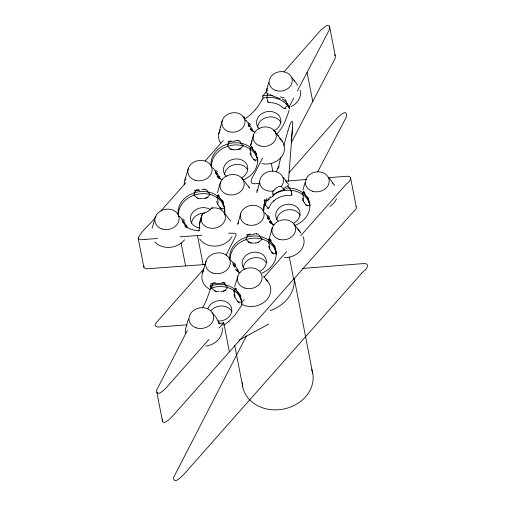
<?xml version="1.0" encoding="UTF-8"?>
<svg xmlns="http://www.w3.org/2000/svg" width="506" height="506" viewBox="0 0 506 506"><rect width="100%" height="100%" fill="white"/><g stroke="black" fill="none" stroke-linecap="round" stroke-linejoin="round"><path stroke-width="0.76" d="M205.328 264.48L151.338 268.465A25.319 21.069 -11 0 0 150.023 268.604L147.385 268.831A6.35 5.288 -11 0 1 146.057 268.692L144.552 268.148L143.837 267.219L138.182 238.117C142.053 229.876 150.782 224.202 155.873 216.638M143.837 267.219L144.058 265.985M302.291 195.044L302.322 194.298L302.183 194.873M292.493 128.379L292.658 125.52A32.858 10.038 -72.2 0 0 292.677 124.786C293.138 118.322 290.412 122.338 289.603 125.671M288.433 181.319L292.531 127.816M292.449 128.948L292.398 129.523A91.188 27.862 -72.2 0 1 292.12 132.534L291.184 140.548M273.057 193.393L272.74 196.524A15.142 12.593 -11 0 1 284.347 189.883L285.359 189.174M250.034 149.732L250.166 149.169L250.135 150.807M280.836 157.271L278.3 167.771A15.604 12.979 -11 0 1 277.294 168.239M266.39 91.308L268.705 82.402M268.629 242.88L268.775 242.317L268.73 243.911M220.376 127.518L222.254 120.567M253.512 134.805L250.679 145.469M266.814 89.619L267.136 88.341M218.782 133.761L220.673 126.361M256.839 192.647L259.679 182.034M250.66 145.538L251.931 140.605M283.815 145.481L288.066 130.327M302.936 190.174L304.979 182.786M237.656 224.417L240.73 213.418M233.93 291.45L234.107 290.805L234.05 292.462M198.618 231.179L199.421 228.491A22.662 22.492 79.6 0 1 199.408 224.955L201.103 218.965M152.066 228.377L154.387 220.281M184.842 180.332L188.245 168.625M217.397 192.837L220.331 182.805M268.066 93.11L266.864 97.55L267.389 97.513M272.272 227.896L268.882 240.034A17.957 14.94 -11 0 1 269.318 238.724M202.508 272.955L206.018 261.279M234.62 286.953L237.845 276.27M186.733 324.827L188.498 318.957M227.415 146.386L228.073 144.444M211.179 284.17L210.167 286.143L210.458 288.711M287.155 185.898L288.015 185.892L287.775 186.486M210.173 289.59L208.352 294.954A35.534 10.809 -72.4 0 1 206.726 299.242M245.998 239.635L246.688 237.681M193.849 195.259L194.424 193.615M289.135 110.352L287.8 114.274A46.419 14.181 -72.2 0 1 287.332 115.564L285.523 120.219A23.276 7.116 -72.2 0 1 281.361 128.315L280.938 128.929A33.118 10.12 -72.2 0 1 279.584 130.814L279.255 131.244A45.818 13.997 -72.2 0 1 278.426 132.275L276.649 134.305M211.344 288.04L211.938 286.409M250.179 149.017L251.102 146.923M302.36 194.171L303.328 192.141M268.838 242.051L269.704 240.224M216.72 197.429L218.004 195.019A35.534 9.715 68.2 0 1 218.162 194.848A23.377 19.449 -11 0 1 219.402 196.031M234.12 290.615L235.031 288.793M229.028 142.167L229.496 141.244A23.377 19.449 -11 0 1 231.261 140.915M195.411 191.281L196.075 190.022A23.377 19.449 -11 0 1 199.098 189.484M247.681 235.391L248.174 234.468A23.377 19.449 -11 0 1 250.672 234.038M212.963 284.087L213.64 282.841A23.377 19.449 -11 0 1 215.335 282.538M187.372 330.424L156.727 389.974A6.47 5.383 -11 0 0 156.708 391.574L162.483 421.169L163.59 422.447L165 422.314L168.625 420.012L172.654 416.071L350.392 214.993A48.943 40.72 -11 0 1 352.587 212.672C354.055 210.958 357.622 208.851 356.009 206.258M226.106 255.163L236.036 235.454L235.935 234.114L234.733 233.279L229.515 233.146A33.01 27.463 -11 0 1 228.642 233.234M246.511 335.807L173.703 477.278A6.47 5.383 -11 0 0 173.678 478.878L174.532 480.472L176.316 480.517L178.997 478.954L183.273 475.039L361.708 273.202M262.532 158.163L255.878 170.996C253.12 176.645 245.726 185.885 258.028 183.349A41.296 34.357 -11 0 1 259.464 183.204M275.504 133.154L275.783 132.616A23.377 19.449 -11 0 1 275.302 132.8M267.51 90.53L262.671 95.995L263.095 98.158A23.377 19.449 -11 0 1 289.584 108.98L289.166 106.81L293.765 97.949M297.345 91.036L329.014 30.411L329.729 27.722L329.197 25.8L327.901 25.3L326.478 25.711L321.152 29.727L283.942 71.966M276.124 171.964L279.027 166.366M291.228 142.844L335.111 58.494L335.358 56.274L329.602 26.647M317.648 171.932L345.984 117.721L346.699 115.026L345.851 112.819L344.871 112.61L342.651 113.42L338.122 117.031L289.015 172.717M263.095 98.158L262.064 99.903M210.585 288.312A23.377 19.449 -11 0 1 241.957 304.467L241.558 305.434M241.356 305.776L235.043 315.042L228.737 321.5M255.34 109.701L250.438 114.754L244.91 118.872M160.978 210.875L185.911 182.71M205.177 160.946L223.31 140.459M243.323 117.854L244.139 116.937L244.48 118.695M204.013 268.737L156.835 322.044L155.374 324.194L155.152 325.421L155.867 326.351L157.372 326.901A6.35 5.288 -11 0 0 158.694 327.034L161.338 326.806A25.319 21.069 -11 0 1 162.647 326.667L186.79 324.896M208.959 339.381L165.563 388.513L162.028 391.65L159.346 393.213L157.929 393.345L156.828 392.061M219.009 328.04L223.696 322.746M241.957 304.757L241.539 302.594L244.227 299.552M263.879 277.358L286.649 251.646M300.716 235.758L344.731 185.892A48.943 40.72 -11 0 1 346.926 183.57C350.063 182.078 352.903 175.974 347.483 176.252A10.044 8.355 -11 0 0 346.749 176.246L328.192 177.758M273.525 201.135L274.227 200.515M238.889 340.304L268.597 324.087M202.786 198.51L205.468 198.232L207.466 197.036A16.559 15.99 62.4 0 0 210.003 194.437M220.635 291.45L223.064 291.254L224.556 290.476A16.3 15.673 64.7 0 0 227.643 287.541M272.57 196.606L269.97 197.795M255.264 242.994L257.307 242.754L259.559 241.413A16.394 15.806 63.2 0 0 261.912 239.028M237.251 149.719A10.126 9.696 27.2 0 0 237.662 149.675L241.21 147.714A16.47 15.895 62.5 0 0 243.063 145.76M203.76 213.216L205.208 212.691A15.142 12.593 -11 0 0 211.23 208.466M237.244 149.687L233.721 149.814M145.677 239.363L157.53 238.503M285.51 181.148L306.491 179.485M302.487 268.458L363.719 263.55A10.044 8.355 -11 0 1 364.459 263.563C369.873 263.284 367.033 269.382 363.903 270.881A48.943 40.72 -11 0 0 361.708 273.202M180.136 236.827L201.862 235.214M201.945 198.548L198.839 198.51A18.33 15.25 -11 0 1 197.378 198.295M255.138 242.994L254.822 243.013M253.987 243.044L252.235 243.07A10.322 9.924 8.5 0 1 251.767 243.019L251.115 242.969A17.957 14.94 -11 0 1 248.269 242.431M200.11 228.478L199.421 228.491M218.826 291.494L216.151 291.374A18.646 15.515 -11 0 1 214.708 291.121M233.196 149.789L232.747 149.732A17.476 14.535 -11 0 1 229.945 149.251M268.863 102.503L267.927 102.016A17.476 14.535 -11 0 1 267.427 101.213M280.166 98.746L276.826 97.626M232.747 149.732L229.218 147.916M251.115 242.969L248.048 241.362M198.839 198.51L196.486 197.346M216.151 291.374L214.19 290.355M273.335 96.235L269.926 94.527M178.877 216.043L180.149 217.049A12.72 8.558 88.6 0 1 182.792 220.787L185.588 226.884M284.347 189.883L282.626 187.922A55.47 34.269 -46.7 0 0 281.165 186.543L280.141 186.297L278.566 186.739A15.142 12.593 -11 0 0 275.017 188.801M244.999 119.732L246.093 120.611M211.932 312.797L215.366 316.326L219.87 323.834M264.461 212.646L265.53 213.608M212.412 167.657L213.14 168.277A12.726 8.539 88.7 0 1 215.784 172.034L216.562 174.254A23.377 19.449 -11 0 1 215.322 173.052M230.622 260.223L231.729 261.216A12.916 8.488 89.5 0 1 234.057 264.821L234.86 267.149A23.377 19.449 -11 0 1 234.031 266.339M334.536 54.616L335.263 55.755M223.646 204.152L223.102 201.97L221.457 200.167M252.646 147.562A23.377 19.449 -11 0 0 251.457 146.373L252.089 147.923A12.131 4.731 40.9 0 0 254.562 151.673L256.194 153.407L256.612 155.114M305.681 204.563L305.782 204.664A17.957 14.94 -11 0 0 307.256 205.955M308.995 200.926L308.464 198.757L306.56 196.606A12.429 4.769 41.2 0 1 304.296 193.21L303.682 191.647A23.377 19.449 -11 0 1 304.89 192.843M275.409 248.901L274.885 246.732L273.006 244.6A12.429 4.782 41.4 0 1 270.742 241.185M212.545 208.206L212.299 207.947L213.045 207.871A12.22 10.164 -11 0 1 225.29 218.782A12.22 10.164 -11 0 1 209.75 228.073A12.22 10.164 -11 0 1 202.299 214.304L200.566 219.326L200.692 221.033M272.051 252.475L272.253 252.671A17.957 14.94 -11 0 0 273.676 253.93M240.173 295.251L238.547 293.347A12.916 4.896 42.2 0 1 236.213 289.761L235.549 288.104A23.377 19.449 -11 0 1 236.378 288.913M220.293 207.839L220.565 208.111A18.33 15.25 -11 0 0 222.02 209.326M207.504 191.028L206.182 189.541A23.377 19.449 -11 0 0 204.354 189.352M237.554 301.291L237.782 301.538A18.646 15.515 -11 0 0 239.319 302.866M225.145 284.087L223.81 282.576A23.377 19.449 -11 0 0 222.197 282.361M240.401 142.047L239.382 140.877A23.377 19.449 -11 0 0 237.504 140.668M259.458 235.606L258.168 234.12A23.377 19.449 -11 0 0 256.251 233.898M242.121 178.435L249.648 187.998A18.33 15.25 -11 0 0 248.699 186.973M225.183 214.076L230.572 220.97M263.784 276.434L267.782 281.5M293.619 223.62L300.589 232.659M329.02 177.967L332.739 182.799M283.278 177.315L286.997 182.147M274.29 130.643L282.323 141.357M300.918 233.102L297.294 228.314M292.101 77.715L297.718 85.261M293.929 80.144L294.694 81.156M277.902 135.399L278.667 136.411M333.606 183.95L334.744 185.468M220.059 207.555L217.688 204.127M183.697 221.729L183.393 221.35A18.33 15.25 -11 0 0 181.939 220.142M268.901 218.175L268.686 217.896A17.957 14.94 -11 0 0 267.263 216.638M305.371 204.177L304.353 202.691M216.713 172.982L216.416 172.609A18.33 15.25 -11 0 0 215.708 171.983M271.792 252.146L269.723 249.053M186.328 225.493L183.937 222.077M219.332 176.758L216.954 173.337M208.972 192.925L210.066 194.487M260.666 237.194L261.975 239.079M226.625 286.016L227.725 287.604M241.83 143.925L243.108 145.798M237.32 300.981L234.917 297.294M271.248 221.679L269.179 218.573M235.138 265.694L234.835 265.289A18.646 15.515 -11 0 0 233.348 264.005M237.788 269.768L235.385 266.074M304.308 202.621L303.29 201.091M288.015 185.892L290.887 190.319L291.178 191.502M186.625 225.929L186.72 226.112A18.33 15.25 -11 0 1 187.302 227.852M219.623 177.195L219.724 177.378A18.33 15.25 -11 0 1 220.211 178.814M238.048 270.16L238.181 270.425A18.646 15.515 -11 0 1 238.75 272.525M271.583 222.204L271.64 222.311A17.957 14.94 -11 0 1 272.31 224.544M216.865 174.836L218.529 178.061M235.916 269.236L236.808 270.995M269.426 221.059L270.577 223.355M218.845 196.391L218.162 194.835M250.128 128.062L251.223 130.289M217.371 203.589L217.257 203.342A18.33 15.25 -11 0 1 216.625 201.331M234.645 296.807L234.487 296.446A18.646 15.515 -11 0 1 233.917 294.347M270.78 241.198L270.128 239.61A23.377 19.449 -11 0 1 271.33 240.812M138.182 238.117L138.897 239.041L140.402 239.591A6.35 5.288 -11 0 0 141.724 239.73L144.362 239.502A25.319 21.069 -11 0 1 145.677 239.363M302.93 200.446L302.866 200.3A17.957 14.94 -11 0 1 302.183 198.048M269.363 248.408L269.3 248.256A17.957 14.94 -11 0 1 268.635 246.03M267.914 101.965L267.68 101.232A26.053 25.838 49 0 1 266.915 97.544M287.693 105.786L285.726 100.087A23.377 19.449 -11 0 0 284.903 99.246M162.483 421.169L162.363 420.676A6.47 5.383 -11 0 1 162.388 419.076M240.824 297.604L240.306 295.396A23.377 19.449 -11 0 0 239.743 293.935M257.193 157.708L257.693 160.181M309.476 203.108L309.893 205.208M224.234 206.79L224.651 208.87M275.89 251.09L276.384 253.588M350.468 177.296L356.129 206.397M307.072 72.282L312.733 101.383M275.783 132.616L275.909 133.293M294.277 278.521L312.683 373.2M271.292 163.387L272.778 171.047M289.331 257.023L293.651 279.236M241.381 300.267L241.628 301.551M234.746 345.642L242.747 386.774M229.351 351.847L223.741 322.689A23.377 19.449 -11 0 1 218.693 323.524M218.333 321.677L218.624 323.182M197.473 235.537L203.134 264.638M181.11 242.969L185.575 265.941M264.809 205.234L264.67 199.244M255.113 132.211A23.377 19.449 -11 0 1 250.261 129.119M244.303 118.663A23.377 19.449 -11 0 1 244.139 116.937M262.671 95.995A23.377 19.449 -11 0 1 272.671 95.526M282.184 98.942A23.377 19.449 -11 0 1 289.166 106.81M210.167 286.143A23.377 19.449 -11 0 1 241.539 302.594M276.795 219.882A12.245 10.19 -11 0 1 286.991 209.92A12.245 10.19 -11 0 1 300.185 215.328M263.734 211.521A23.377 19.449 -11 0 1 270.527 196.967M273.392 194.753A23.377 19.449 -11 0 1 310.001 205.79M277.807 220.831A12.245 10.19 -11 0 1 281.393 206.201A12.245 10.19 -11 0 1 298.401 208.712A12.245 10.19 -11 0 1 293.663 223.171M286.156 188.131A23.377 19.449 -11 0 1 309.311 202.337A23.377 19.449 -11 0 1 295.485 225.202M274.176 224.936A23.377 19.449 -11 0 1 269.293 221.761M263.443 211.103A23.377 19.449 -11 0 1 266.883 198.39M191.502 223.279A12.245 10.19 -11 0 1 204.532 213.045M178.504 216.081A23.377 19.449 -11 0 1 202.349 193.627A23.377 19.449 -11 0 1 224.715 214.506M199.44 227.959A12.245 10.19 -11 0 1 191.692 213.937A12.245 10.19 -11 0 1 210.098 209.376M178.15 214.493A23.377 19.449 -11 0 1 201.938 191.464A23.377 19.449 -11 0 1 224.19 212.944M199.573 230.66A23.377 19.449 -11 0 1 185.107 226.062M224.537 174.583A12.245 10.19 -11 0 1 234.139 164.754A12.245 10.19 -11 0 1 247.402 169.137M211.483 166.221A23.377 19.449 -11 0 1 233.279 145.089A23.377 19.449 -11 0 1 257.832 161.085M226.308 176.328A12.245 10.19 -11 0 1 228.446 161.338A12.245 10.19 -11 0 1 245.929 163.122A12.245 10.19 -11 0 1 241.406 177.872M211.388 166.993A23.377 19.449 -11 0 1 228.68 143.71A23.377 19.449 -11 0 1 256.371 154.937A23.377 19.449 -11 0 1 243.228 179.902M221.919 179.636A23.377 19.449 -11 0 1 217.036 176.467M257.605 127.101A12.245 10.19 -11 0 1 267.8 117.139A12.245 10.19 -11 0 1 280.994 122.547M259.376 128.84A12.245 10.19 -11 0 1 261.842 113.635A12.245 10.19 -11 0 1 279.407 116.203A12.245 10.19 -11 0 1 273.373 130.89M262.026 99.884A37.204 15.18 -58.9 0 1 255.435 109.72M243.196 267.813A12.245 10.19 -11 0 1 252.798 257.978A12.245 10.19 -11 0 1 266.061 262.361M230.141 259.445A23.377 19.449 -11 0 1 251.937 238.32A23.377 19.449 -11 0 1 276.491 254.316M244.967 269.553A12.245 10.19 -11 0 1 247.105 254.562A12.245 10.19 -11 0 1 264.587 256.352A12.245 10.19 -11 0 1 260.065 271.096M229.85 259.028A23.377 19.449 -11 0 1 248.275 236.707A23.377 19.449 -11 0 1 275.175 248.541A23.377 19.449 -11 0 1 261.887 273.126M239.907 272.532A23.377 19.449 -11 0 1 235.695 269.692M211.091 310.494A12.245 10.19 -11 0 1 231.919 311.664M222.88 325.156A23.377 19.449 -11 0 0 224.164 324.858A48.178 19.658 -58.9 0 0 228.737 321.525M207.858 308.856A12.245 10.19 -11 0 1 222.393 300.684A12.245 10.19 -11 0 1 231.558 312.139A12.245 10.19 -11 0 1 217.612 321.044M206.707 299.444A24.636 7.495 -72.4 0 1 202.381 307.907M222.204 327.743A18.646 15.515 -11 0 1 205.79 346.148M185.367 333.498A18.646 15.515 -11 0 1 186.822 325.478M300.203 90.207A17.476 14.535 -11 0 1 291.203 106.608M286.105 108.347A17.476 14.535 -11 0 1 284.593 108.594L283.929 108.493A3.599 2.872 -83.6 0 1 283.645 108.335L283.246 107.961A19.279 16.04 -11 0 0 269.654 102.585L269.369 102.573A4.491 4.383 33.8 0 1 268.869 102.484M266.036 92.699A17.476 14.535 -11 0 1 266.909 89.91M287.471 105.457A25.825 20.246 -76.9 0 1 284.448 108.284M267.984 94.736A18.924 6.717 1.3 0 1 266.966 93.129M276.953 97.569A11.132 1.638 18.7 0 1 273.626 96.254M284.296 98.025A17.432 4.529 18.6 0 1 280.185 96.886M248.18 125.349A23.377 19.449 -11 0 0 249.369 126.538L248.617 124.356A12.131 8.178 -89.9 0 0 246.099 120.592M232.052 236.625A18.33 15.25 -11 0 1 216.037 246.08A18.33 15.25 -11 0 1 199.68 238.984M211.223 208.364A1.739 0.639 -64.3 0 1 212.242 208.036M202.362 214.291A1.739 0.797 -19.7 0 1 203.779 213.304M199.358 224.955A21.878 21.853 -0.7 0 1 200.521 219.313M273.455 190.945A11.967 9.956 -11 0 1 259.742 180.8A11.967 9.956 -11 0 1 275.878 171.578A11.967 9.956 -11 0 1 281.178 186.531M291.861 193.88A17.957 14.94 -11 0 1 291.734 194.924L291.02 195.436A2.574 2.511 62.1 0 1 290.653 195.461L290.583 195.455A19.279 16.04 -11 0 0 269.028 207.745L268.99 207.852A2.486 1.948 62.9 0 1 268.775 208.181L268.167 208.402A17.957 14.94 -11 0 1 266.902 208.055M256.808 190.996A17.957 14.94 -11 0 1 257.339 189.56M286.453 182.35A17.957 14.94 -11 0 1 288.825 184.576M268.414 208.004A28.026 22.934 57.4 0 1 265.131 204.886M273.79 190.907A2.536 1.12 -55 0 1 275.049 189.2M272.702 193.475A55.47 37.027 -31.4 0 1 273.063 191.015M291.279 191.477A28.279 27.969 65 0 1 291.829 194.918M286.345 186.531A21.562 7.122 -10.9 0 1 283.113 188.928M269.54 199.554A22.087 12.011 -47.8 0 1 263.993 200.502M184.551 239.781A18.33 15.25 -11 0 1 154.747 241.95M185.31 225.575A14.857 5.857 38.6 0 1 186.006 227.479M182.761 218.984A13.864 8.064 41.3 0 1 184.488 220.629M183.874 221.717A7.818 3.808 40.6 0 1 184.121 222.077M186.056 225.455A6.673 2.587 35.4 0 1 186.366 225.872M183.57 222.988A23.377 19.449 -11 0 1 182.324 221.799M222.501 200.528A23.377 19.449 -11 0 1 223.102 201.97M336.503 198.839A17.957 14.94 -11 0 1 329.817 206.372M332.195 183.001A17.957 14.94 -11 0 1 333.454 184.064M303.682 199.921A14.263 9.88 -89.4 0 1 303.246 195.088M309.976 205.082A13.738 9.323 -72.5 0 1 305.738 204.981M305.58 204.601A7.185 4.952 -80.6 0 1 305.301 204.279M303.423 200.926A6.559 4.662 88.1 0 1 303.088 200.3M303.379 192.261A40.841 10.708 69.2 0 1 303.72 191.736M267.345 218.105A23.377 19.449 -11 0 0 268.547 219.307L267.769 217.087A12.429 8.305 89.7 0 0 265.536 213.589M307.661 196.853A23.377 19.449 -11 0 1 308.464 198.757M308.363 200.408A66.02 21.341 63.8 0 1 308.85 202.564M225.91 290.526A18.646 15.515 -11 0 1 223.317 291.184M210.502 289.704A18.646 15.515 -11 0 1 203.538 270.47M233.772 262.601A14.674 8.691 42.4 0 1 235.853 264.594M235.322 265.688A7.938 3.985 41.9 0 1 235.568 266.08M237.542 269.723A7.324 2.903 36.2 0 1 237.807 270.103M237.453 270.103A13.637 5.56 39.3 0 1 237.852 271.728M232.868 263.974A41.903 1.373 61.8 0 1 233.81 265.802M274.309 245.302A23.377 19.449 -11 0 1 274.885 246.732M225.113 282.93A13.51 1.809 -3.4 0 1 210.85 283.411M224.784 284.214A65.318 43.118 -0.6 0 1 226.29 286.124M214.285 290.223A16.938 16.534 12.6 0 1 211.457 287.933M211.818 286.377A63.022 40.961 10.2 0 1 212.773 284.03M265.827 279.514A18.646 15.515 -11 0 1 266.687 299.875A18.646 15.515 -11 0 1 242.791 304.903M235.012 296.219A13.637 9.475 -88.8 0 1 234.645 292.449M241.647 301.886A14.674 9.854 -71.7 0 1 237.763 301.797M237.504 301.38A7.938 5.351 -80.1 0 1 237.263 301.07M234.999 297.199A7.324 5.338 89.6 0 1 234.733 296.718M235.132 289.027A41.903 10.923 70.4 0 1 235.619 288.262M239.926 296.87A65.318 21.088 64.7 0 1 240.495 299.489M279.546 138.423A17.476 14.535 -11 0 1 281.969 156.221A17.476 14.535 -11 0 1 261.83 163.634M255.581 160.971A17.476 14.535 -11 0 1 253.43 159.15L250.799 155.247A17.476 14.535 -11 0 1 250.065 152.951M251.235 155A12.233 8.431 -89.4 0 1 250.679 150.794M257.693 159.662A13.264 9.026 -72.7 0 1 253.316 159.466M251.166 147.056A43.08 11.113 69.1 0 1 251.507 146.481M255.15 151.066A23.377 19.449 -11 0 1 256.194 153.407M255.827 154.463A66.166 20.942 63.8 0 1 256.415 157.018M241.198 148.796A17.476 14.535 -11 0 1 238.237 149.523M220.774 143.223A17.476 14.535 -11 0 1 220.35 129.593M248.282 124.179A17.476 14.535 -11 0 1 249.667 125.437L252.298 129.34A17.476 14.535 -11 0 1 252.962 131.351M233.721 149.77A8.836 8.494 9.5 0 1 233.196 149.744M232.722 141.686A13.042 1.986 -4.1 0 1 227.94 141.667M234.942 141.155A11.935 1.031 -2.7 0 1 233.399 141.206M238.244 140.504A12.96 1.075 -2.6 0 1 235.081 140.674M240.091 142.161A66.166 43.004 -1.5 0 1 241.545 144.02M229.269 147.853A16.787 16.527 5.4 0 1 227.466 146.335M227.966 144.419A63.756 40.853 8.5 0 1 228.864 142.123M251.558 129.049A12.233 4.877 39.7 0 1 252.165 130.972M248.497 122.661A13.264 7.723 41.5 0 1 250.729 124.887M248.528 125.279A43.08 2.366 61.4 0 1 249.268 126.747M218.187 202.95A14.959 10.468 -89.9 0 1 217.782 197.542M224.651 208.308A13.921 9.487 -72.6 0 1 220.496 208.345M220.243 207.922A7.818 5.364 -81.4 0 1 220.009 207.637M217.77 204.032A6.673 4.902 88.8 0 1 217.466 203.501M221.394 200.167A12.726 4.75 41 0 1 218.782 196.366M222.735 203.45A66.937 22.283 63.3 0 1 223.336 206.037M208.118 197.511A18.33 15.25 -11 0 1 205.6 198.188M184.222 184.595A18.33 15.25 -11 0 1 185.854 177.891M199.636 190.433A13.599 1.847 -4.5 0 1 194.159 190.509M204.766 189.168A13.548 0.879 -3.1 0 1 201.692 189.352M207.156 191.16A66.937 44.13 -2.5 0 1 208.649 193.033M196.562 197.232A16.875 16.521 7.3 0 1 193.943 195.171M194.291 193.583A64.597 42.036 8.3 0 1 195.215 191.224M218.282 176.828A14.959 5.92 38.8 0 1 218.858 178.289M215.72 170.193A13.921 8.115 41.4 0 1 217.498 171.895M216.897 172.976A7.818 3.82 40.8 0 1 217.137 173.337M219.06 176.72A6.673 2.593 35.5 0 1 219.364 177.138M216.441 174.083A35.534 2.182 60.2 0 1 216.745 174.665M258.813 242.425A17.957 14.94 -11 0 1 257.307 242.754M237.991 223.734A17.957 14.94 -11 0 1 238.446 222.779M267.75 215.322A13.782 8.071 41.8 0 1 269.736 217.283M269.116 218.162A7.185 3.58 40.7 0 1 269.394 218.586M270.824 221.603A6.559 2.473 37.7 0 1 271.178 222.096M270.799 221.97A13.055 5.243 39.5 0 1 271.311 223.589M267.351 217.491A42.434 2.005 61.4 0 1 268.186 219.136M251.286 234.923A13.409 1.935 -3.9 0 1 246.473 234.904M253.734 234.373A12.27 0.955 -2.5 0 1 252.051 234.43M256.94 233.734A13.327 0.999 -2.5 0 1 253.879 233.886M259.211 235.695A66.02 43.244 -1.4 0 1 260.438 237.27M248.111 241.28A17.033 16.736 7.4 0 1 246.068 239.572M246.58 237.656A61.308 39.512 8.8 0 1 247.516 235.341M303.1 236.599A17.957 14.94 -11 0 1 284.682 257.579M269.837 247.991A13.055 9.032 -89.3 0 1 269.363 243.898M276.39 253.063A13.782 9.342 -72.4 0 1 272.158 252.949M272 252.57A7.185 4.946 -80.5 0 1 271.728 252.247M269.856 248.889A6.559 4.655 88.2 0 1 269.521 248.263M269.787 240.394A42.434 11.043 69.5 0 1 270.185 239.743M274.777 248.383A66.02 21.252 64 0 1 275.264 250.54M288.072 130.327A35.679 10.904 -72.2 0 1 289.596 125.665M294.138 278.287A35.622 29.639 -11 0 1 270.021 310.614M311.525 369.127A35.622 29.639 -11 0 1 283.36 409.082A35.622 29.639 -11 0 1 242.298 382.568M196.341 327.888A12.435 10.341 -11 0 0 213.633 316.256A12.435 10.341 -11 0 0 194.051 310.108A12.435 10.341 -11 0 0 196.341 327.888M276.01 90.555A11.651 9.69 -11 0 0 292.215 79.657A11.651 9.69 -11 0 0 273.866 73.895A11.651 9.69 -11 0 0 276.01 90.555M162.084 228.997A12.22 10.164 -11 0 0 179.08 217.567A12.22 10.164 -11 0 0 159.833 211.527A12.22 10.164 -11 0 0 162.084 228.997M312.506 191.255A11.967 9.956 -11 0 0 329.153 180.054A11.967 9.956 -11 0 0 310.298 174.14A11.967 9.956 -11 0 0 312.506 191.255M212.956 273.082A12.435 10.341 -11 0 0 230.249 261.444A12.435 10.341 -11 0 0 210.667 255.302A12.435 10.341 -11 0 0 212.956 273.082M244.784 288.066A12.435 10.341 -11 0 0 262.076 276.428A12.435 10.341 -11 0 0 242.494 270.286A12.435 10.341 -11 0 0 244.784 288.066M260.014 145.861A11.651 9.69 -11 0 0 276.219 134.957A11.651 9.69 -11 0 0 257.87 129.201A11.651 9.69 -11 0 0 260.014 145.861M228.756 131.617A11.651 9.69 -11 0 0 244.961 120.719A11.651 9.69 -11 0 0 226.612 114.963A11.651 9.69 -11 0 0 228.756 131.617M227.156 194.399A12.22 10.164 -11 0 0 244.151 182.963A12.22 10.164 -11 0 0 224.904 176.923A12.22 10.164 -11 0 0 227.156 194.399M195.063 180.218A12.22 10.164 -11 0 0 212.058 168.783A12.22 10.164 -11 0 0 192.811 162.742A12.22 10.164 -11 0 0 195.063 180.218M247.415 224.772A11.967 9.956 -11 0 0 264.062 213.576A11.967 9.956 -11 0 0 245.208 207.656A11.967 9.956 -11 0 0 247.415 224.772M278.958 239.256A11.967 9.956 -11 0 0 295.605 228.054A11.967 9.956 -11 0 0 276.75 222.14A11.967 9.956 -11 0 0 278.958 239.256"/></g></svg>
